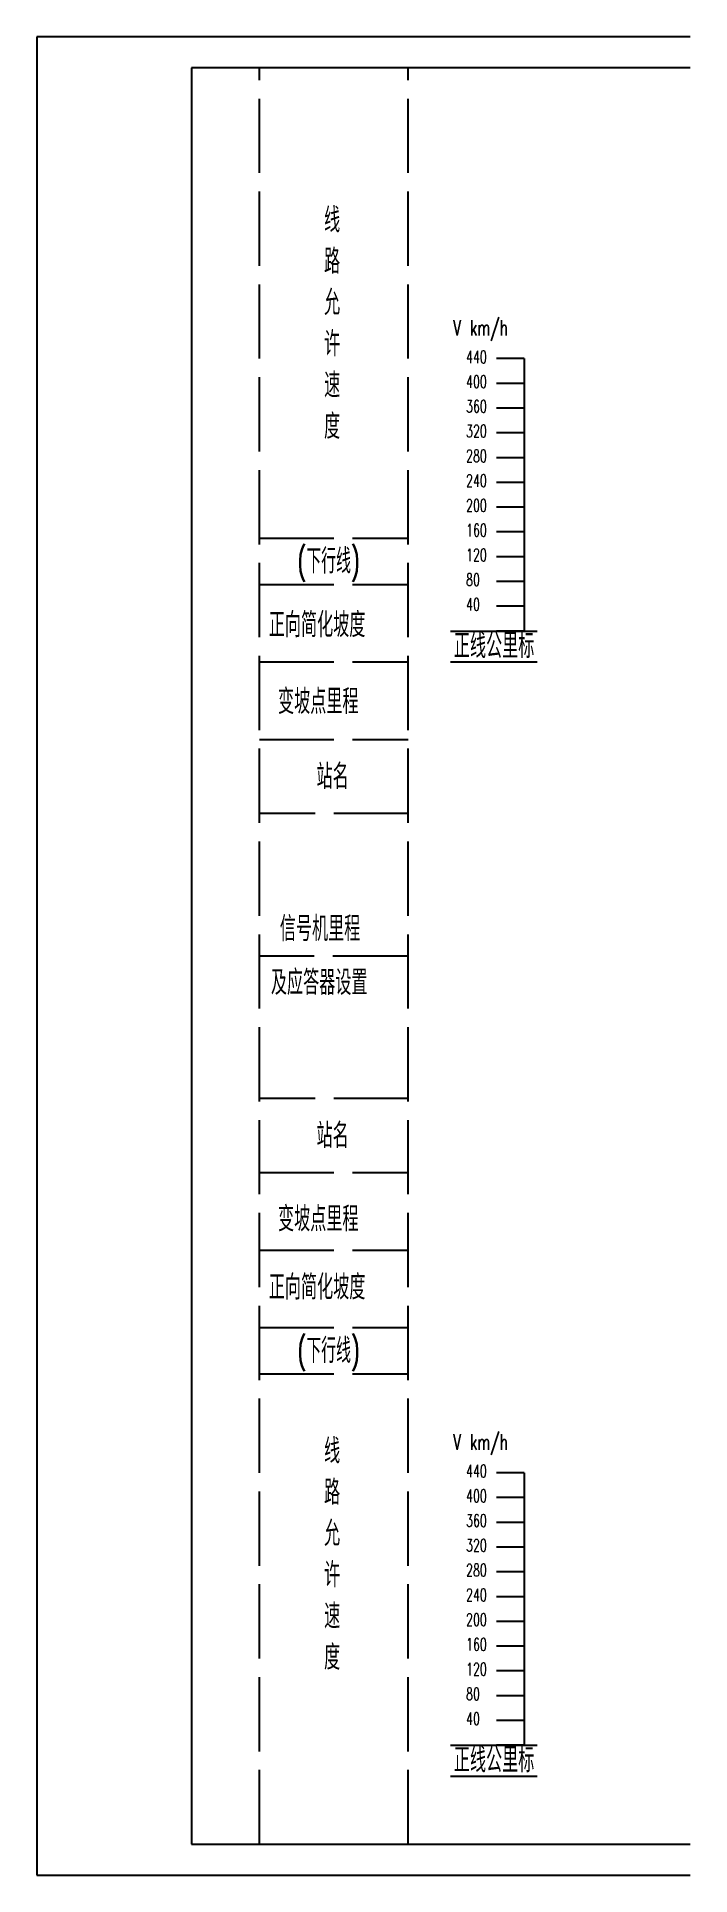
# Model space of a CAD drawing. Header units: millimetres. Extents: x -106 to 0, y -148 to 148.
import ezdxf

# ---------------------------------------------------------------- set-up
doc = ezdxf.new("R2010")
doc.units = ezdxf.units.MM
doc.linetypes.add('ACAD_ISO02W100', pattern=[15, 12, -3])
doc.styles.add('MYSTYLE', font='txt.shx', dxfattribs={"width": 0.8, "bigfont": 'hztxt.shx'})

msp = doc.modelspace()

# ---------------------------------------------------------------- linework, layer by layer
at = {"color": 2}
for p, q in [((-105.58, 148.5), (-105.58, -148.5)), ((-105.58, 148.5), (-105.58, -148.5)), ((0, 148.5), (-105.58, 148.5)), ((-105.58, -148.5), (0, -148.5))]:
    msp.add_line(p, q, dxfattribs=at)
at = {"color": 10}
for p, q in [((-80.58, 143.5), (-80.58, -143.5)), ((-80.58, 143.5), (-80.58, -143.5)), ((0, 143.5), (-80.58, 143.5)), ((-80.58, -143.5), (0, -143.5))]:
    msp.add_line(p, q, dxfattribs=at)
at = {"linetype": 'ACAD_ISO02W100', "lineweight": -3}
for p, q in [((-69.58, -143.5), (-69.58, 143.5)), ((-69.58, -143.5), (-69.58, 143.5)), ((-45.58, -143.5), (-45.58, 143.5)), ((-45.58, -143.5), (-45.58, 143.5)), ((-69.58, 67.5), (-45.58, 67.5)), ((-69.58, 60), (-45.58, 60)), ((-69.58, 47.5), (-45.58, 47.5)), ((-69.58, 35), (-45.58, 35)), ((-45.58, 23), (-69.58, 23)), ((-45.75, 0), (-69.75, 0)), ((-45.58, -23), (-69.58, -23)), ((-69.58, -35), (-45.58, -35)), ((-69.58, -47.5), (-45.58, -47.5)), ((-69.58, -60), (-45.58, -60)), ((-69.58, -67.5), (-45.58, -67.5))]:
    msp.add_line(p, q, dxfattribs=at)
for p, q in [((-26.81, 96.5), (-31.31, 96.5)), ((-26.81, 96.5), (-26.81, 52.5)), ((-26.81, 92.5), (-31.31, 92.5)), ((-26.81, 88.5), (-31.31, 88.5)), ((-26.81, 84.5), (-31.31, 84.5)), ((-26.81, 80.5), (-31.31, 80.5)), ((-26.81, 76.5), (-31.31, 76.5)), ((-26.81, 72.5), (-31.31, 72.5)), ((-26.81, 68.5), (-31.31, 68.5)), ((-26.81, 64.5), (-31.31, 64.5)), ((-26.81, 60.5), (-31.31, 60.5)), ((-26.81, 56.5), (-31.31, 56.5)), ((-38.73, 52.5), (-24.73, 52.5)), ((-26.81, 52.5), (-31.31, 52.5)), ((-38.73, 47.5), (-24.73, 47.5)), ((-26.81, -83.5), (-31.31, -83.5)), ((-26.81, -83.5), (-26.81, -127.5)), ((-26.81, -87.5), (-31.31, -87.5)), ((-26.81, -91.5), (-31.31, -91.5)), ((-26.81, -95.5), (-31.31, -95.5)), ((-26.81, -99.5), (-31.31, -99.5)), ((-26.81, -103.5), (-31.31, -103.5)), ((-26.81, -107.5), (-31.31, -107.5)), ((-26.81, -111.5), (-31.31, -111.5)), ((-26.81, -115.5), (-31.31, -115.5)), ((-26.81, -119.5), (-31.31, -119.5)), ((-26.81, -123.5), (-31.31, -123.5)), ((-38.73, -127.5), (-24.73, -127.5)), ((-26.81, -127.5), (-31.31, -127.5)), ((-38.73, -132.5), (-24.73, -132.5))]:
    msp.add_line(p, q)

# ---------------------------------------------------------------- texts
at = {"linetype": 'ACAD_ISO02W100', "style": 'MYSTYLE'}
for s, width, p in [('线', 0.65, (-59.16, 116.89)), ('线', 0.65, (-59.16, 116.89)), ('路', 0.65, (-59.16, 110.22)), ('路', 0.65, (-59.16, 110.22)), ('允', 0.65, (-59.16, 103.55)), ('允', 0.65, (-59.16, 103.55)), ('许', 0.65, (-59.16, 96.89)), ('许', 0.65, (-59.16, 96.89)), ('速', 0.65, (-59.16, 90.22)), ('速', 0.65, (-59.16, 90.22)), ('度', 0.65, (-59.16, 83.55)), ('度', 0.65, (-59.16, 83.55)), ('(下行线)', 0.6, (-63.46, 61.8)), ('正向简化坡度', 0.65, (-68.09, 51.5)), ('变坡点里程', 0.65, (-66.6, 39.1)), ('站名', 0.65, (-60.38, 27)), ('信号机里程', 0.65, (-66.31, 2.4)), ('及应答器设置', 0.65, (-67.75, -6.29)), ('站名', 0.65, (-60.38, -31)), ('变坡点里程', 0.65, (-66.6, -44.48)), ('正向简化坡度', 0.65, (-68.09, -55.5)), ('(下行线)', 0.6, (-63.46, -65.75)), ('线', 0.65, (-59.16, -81.97)), ('线', 0.65, (-59.16, -81.97)), ('路', 0.65, (-59.16, -88.64)), ('路', 0.65, (-59.16, -88.64)), ('允', 0.65, (-59.16, -95.3)), ('允', 0.65, (-59.16, -95.3)), ('许', 0.65, (-59.16, -101.97)), ('许', 0.65, (-59.16, -101.97)), ('速', 0.65, (-59.16, -108.64)), ('速', 0.65, (-59.16, -108.64)), ('度', 0.65, (-59.16, -115.3)), ('度', 0.65, (-59.16, -115.3))]:
    msp.add_text(s, height=4, dxfattribs=dict(at, width=width)).set_placement(p)
at = {"style": 'MYSTYLE', "width": 0.65}
for s, height, p in [('V km/h', 2.5, (-38.28, 100.23)), ('440', 2, (-36.21, 95.79)), ('400', 2, (-36.21, 91.79)), ('360', 2, (-36.21, 87.79)), ('320', 2, (-36.21, 83.79)), ('280', 2, (-36.21, 79.79)), ('240', 2, (-36.21, 75.79)), ('200', 2, (-36.21, 71.79)), ('160', 2, (-36.21, 67.79)), ('120', 2, (-36.21, 63.79)), ('80', 2, (-36.21, 59.79)), ('40', 2, (-36.21, 55.79)), ('正线公里标', 4, (-38.19, 48.11)), ('V km/h', 2.5, (-38.28, -79.77)), ('440', 2, (-36.21, -84.21)), ('400', 2, (-36.21, -88.21)), ('360', 2, (-36.21, -92.21)), ('320', 2, (-36.21, -96.21)), ('280', 2, (-36.21, -100.21)), ('240', 2, (-36.21, -104.21)), ('200', 2, (-36.21, -108.21)), ('160', 2, (-36.21, -112.21)), ('120', 2, (-36.21, -116.21)), ('80', 2, (-36.21, -120.21)), ('40', 2, (-36.21, -124.21)), ('正线公里标', 4, (-38.19, -131.89))]:
    msp.add_text(s, height=height, dxfattribs=at).set_placement(p)

doc.saveas('drawing.dxf')
